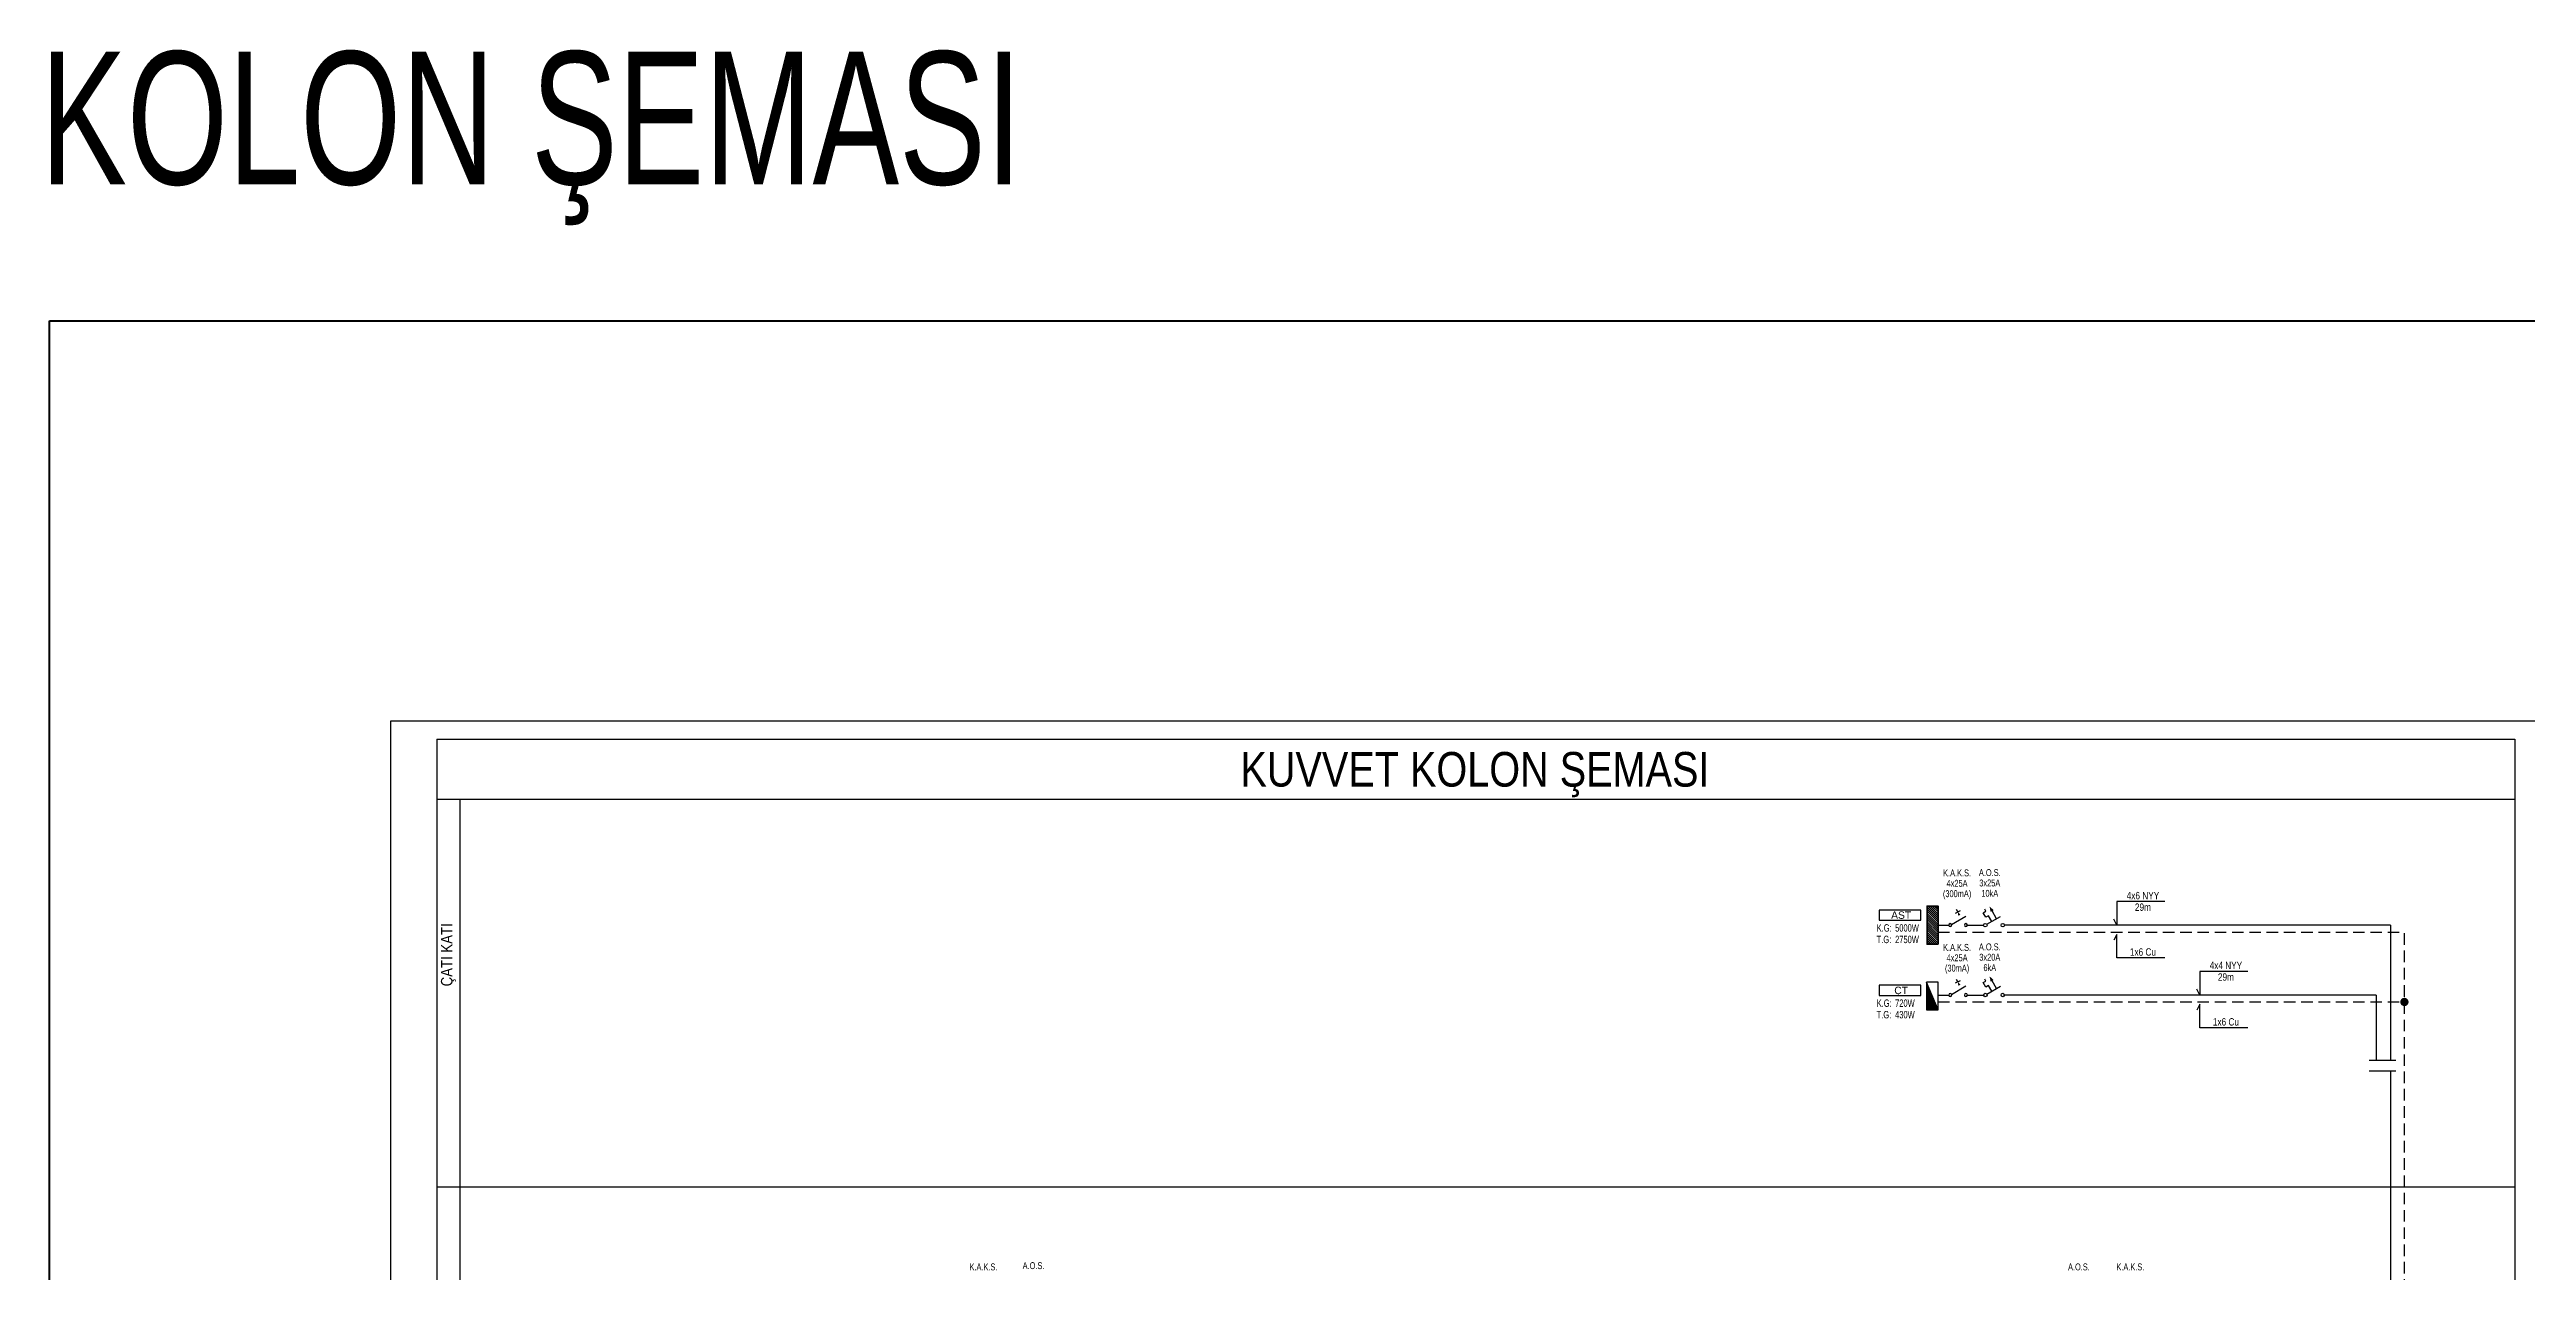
# Model space of a CAD drawing. Header units: millimetres. Extents: x 1852829 to 1882754, y -270850 to -231658.
# Drawn here: x 1873708 to 1879078, y -234307 to -231658 of the extents above; entities that cross this region are included whole.
import ezdxf
from ezdxf.enums import TextEntityAlignment as Align

# ---------------------------------------------------------------- set-up
doc = ezdxf.new("R2010")
doc.units = ezdxf.units.MM
for name, pattern in [('CONTINOUS', [0]), ('CONTINU', [0]), ('DASHED', [0.75, 0.5, -0.25]), ('DUZ', [0])]:
    doc.linetypes.add(name, pattern=pattern)
doc.layers.add('a_çerçeve_line', color=7, linetype='Continuous', lineweight=50)
doc.layers.add('Aydınlatma', color=4, linetype='CONTINOUS', lineweight=35)
doc.layers.add('KOLON ŞEMASI', color=5, linetype='Continuous')
doc.layers.add('KOLON_SEMBOL', color=3, linetype='Continuous')
doc.styles.add('E_OPTIMUM_TEXT', font='')
doc.styles.add('ROMANS', font='arial.ttf', dxfattribs={"width": 0.7})
doc.styles.add('ROMANTUR', font='arial.ttf', dxfattribs={"width": 0.7})
doc.styles.get("Standard").update_dxf_attribs({"font": 'ARIALN.TTF'})
doc.styles.get('E_OPTIMUM_TEXT').set_extended_font_data('@Arial Unicode MS')

# ---------------------------------------------------------------- blocks, each defined once
blk = doc.blocks.new('OPT_AOS')
at = {"layer": 'KOLON_SEMBOL', "color": 6}
blk.add_line((28.3, 14), (18.7, 30.8), dxfattribs=at)
for points in [[(18.1, 8.2), (11, 20.5), (5.2, 17.2), (-0.4, 27), (5.3, 30.3), (2.9, 34.4)], [(7.1, 1.9), (36.9, 18.9)]]:
    blk.add_lwpolyline(points, dxfattribs=at)
for centre in [(3.8, 0), (41.7, 0)]:
    blk.add_circle(centre, 3.79, dxfattribs=at)
at = {"layer": 'KOLON_SEMBOL', "color": 6, "linetype": 'Continuous'}
blk.add_solid([(22, 32.6), (15.4, 28.9), (13, 40.6)], dxfattribs=at)
blk = doc.blocks.new('OPT_KAK')
at = {"layer": 'KOLON_SEMBOL', "color": 6}
for p, q in [((4.7, 6.2), (23, 37.1)), ((29.6, 14.7), (34.7, 25.5)), ((31.9, 19.5), (37.2, 17))]:
    blk.add_line(p, q, dxfattribs=at)
blk.add_lwpolyline([(16.8, 26.7, 0, 0, 0), (31.9, 19.5, 0, 5.2, 0), (24.5, 23.1, 5.2, 5.2, 0)], format="xyseb", dxfattribs=at)
for centre in [(3.3, 37.1), (3.3, 3.3)]:
    blk.add_circle(centre, 3.25, dxfattribs=at)
blk = doc.blocks.new('APT')
at = {"layer": 'KOLON ŞEMASI'}
blk.add_hatch(color=2, dxfattribs=at).paths.add_polyline_path([(30, 25), (30, 0), (-30, 0)])
at = {"layer": 'KOLON ŞEMASI', "color": 2}
for p, q in [((30, 25), (-30, 0)), ((30, 25), (-30, 25)), ((-30, 25), (-30, 0)), ((-30, 0), (30, 0)), ((30, 0), (30, 25))]:
    blk.add_line(p, q, dxfattribs=at)

msp = doc.modelspace()

# ---------------------------------------------------------------- hatches: boundary and pattern name
at = {"layer": 'Aydınlatma', "linetype": 'CONTINU'}
h = msp.add_hatch(dxfattribs=at)
h.set_pattern_fill('ANSI31', color=2, angle=90)
h.set_pattern_definition([(135, (1624968.2444, -2103109.415), (-2.2450640303, -2.2450640303), [])])
h.paths.add_polyline_path([(1877802.6, -233514.8), (1877778.8, -233514.8), (1877778.8, -233597.8), (1877802.6, -233597.8)])

# ---------------------------------------------------------------- linework, layer by layer
at = {"layer": 'a_çerçeve_line'}
msp.add_lwpolyline([(1873707.8, -232246.2), (1882754.3, -232246.2), (1882754.3, -238520.3), (1873707.8, -238520.3)], close=True, dxfattribs=at)
at = {"layer": 'Aydınlatma', "color": 2, "linetype": 'CONTINU'}
msp.add_lwpolyline([(1877802.6, -233597.8), (1877778.8, -233597.8), (1877778.8, -233514.8), (1877802.6, -233514.8)], close=True, dxfattribs=at)
msp.add_lwpolyline([(1877802.6, -233597.8), (1877778.8, -233597.8), (1877778.8, -233514.8), (1877802.6, -233514.8)], close=True, dxfattribs=at)
msp.add_lwpolyline([(1877802.6, -233597.8), (1877778.8, -233597.8), (1877778.8, -233514.8), (1877802.6, -233514.8)], close=True, dxfattribs=at)
msp.add_lwpolyline([(1877802.6, -233597.8), (1877778.8, -233597.8), (1877778.8, -233514.8), (1877802.6, -233514.8)], close=True, dxfattribs=at)
msp.add_lwpolyline([(1877802.6, -233597.8), (1877778.8, -233597.8), (1877778.8, -233514.8), (1877802.6, -233514.8)], close=True, dxfattribs=at)
msp.add_lwpolyline([(1877802.6, -233597.8), (1877778.8, -233597.8), (1877778.8, -233514.8), (1877802.6, -233514.8)], close=True, dxfattribs=at)
at = {"layer": 'KOLON ŞEMASI', "color": 0, "ltscale": 50}
for p, q in [((1874547.7, -233153.4), (1879053.4, -233153.4)), ((1874547.7, -233153.4), (1874547.7, -237553.4)), ((1879053.4, -233153.4), (1879053.4, -237553.4)), ((1874547.7, -233283.4), (1879053.4, -233283.4)), ((1874597.7, -233283.4), (1874597.7, -237553.4))]:
    msp.add_line(p, q, dxfattribs=at)
at = {"layer": 'KOLON ŞEMASI', "color": 3, "ltscale": 50}
for p, q in [((1877802.6, -233556.3), (1877825.8, -233556.3)), ((1877866.2, -233556.3), (1877901.2, -233556.3)), ((1878783.3, -233556.3), (1877946.6, -233556.3)), ((1878783.3, -233556.3), (1878783.3, -233849.9)), ((1877802.6, -233707.7), (1877825.8, -233707.7)), ((1877866.2, -233707.7), (1877901.2, -233707.7)), ((1878752.7, -233707.7), (1877946.6, -233707.7)), ((1878752.7, -233707.7), (1878752.7, -233849.9)), ((1878795, -233849.9), (1878737.7, -233849.9)), ((1878795, -233872.9), (1878737.7, -233872.9)), ((1878783.3, -233872.9), (1878783.3, -236193.5))]:
    msp.add_line(p, q, dxfattribs=at)
at = {"layer": 'KOLON ŞEMASI', "color": 30, "linetype": 'DASHED', "ltscale": 50}
for p, q in [((1877802.6, -233571.3), (1878813.8, -233571.3)), ((1878813.8, -236336.3), (1878813.8, -233571.3)), ((1877802.6, -233722.7), (1878813.8, -233722.7))]:
    msp.add_line(p, q, dxfattribs=at)
at = {"layer": 'KOLON ŞEMASI', "color": 7, "ltscale": 50}
msp.add_line((1874547.7, -234123.4), (1879053.4, -234123.4), dxfattribs=at)
msp.add_line((1874547.7, -234123.4), (1879053.4, -234123.4), dxfattribs=at)
at = {"layer": 'KOLON ŞEMASI', "color": 0, "ltscale": 50}
msp.add_lwpolyline([(1879103.4, -237593.4), (1874447.7, -237593.4), (1874447.7, -233113.4), (1879103.4, -233113.4)], dxfattribs=at)
at = {"layer": 'KOLON ŞEMASI', "color": 4, "ltscale": 50}
for points in [[(1878294.4, -233505.2), (1878190.1, -233505.2), (1878190.1, -233556.3), (1878183.7, -233543.5)], [(1878294.4, -233627.4), (1878190.1, -233627.4), (1878190.1, -233576.3), (1878183.7, -233589.1)], [(1878474.2, -233656.6), (1878370, -233656.6), (1878370, -233707.7), (1878363.6, -233694.9)], [(1878474.2, -233778.8), (1878370, -233778.8), (1878370, -233727.7), (1878363.6, -233740.5)]]:
    msp.add_lwpolyline(points, dxfattribs=at)
for points in [[(1877765, -233545.5), (1877765, -233523.5), (1877675, -233523.5), (1877675, -233545.5)], [(1877765, -233708.6), (1877765, -233686.6), (1877675, -233686.6), (1877675, -233708.6)]]:
    msp.add_lwpolyline(points, close=True, dxfattribs=at)
at = {"layer": 'KOLON ŞEMASI', "color": 30, "linetype": 'DASHED', "ltscale": 50, "const_width": 9}
msp.add_lwpolyline([(1878809.3, -233722.7, 1), (1878818.3, -233722.7, 1)], format="xyb", close=True, dxfattribs=at)

# ---------------------------------------------------------------- block references
at = {"layer": 'KOLON ŞEMASI', "xscale": -1, "rotation": 270}
for p in [(1877825.8, -233559.5), (1877825.8, -233711)]:
    msp.add_blockref('OPT_KAK', p, dxfattribs=at)
at = {"layer": 'KOLON ŞEMASI', "linetype": 'DUZ'}
for p in [(1877901.2, -233556.3), (1877901.2, -233707.7)]:
    msp.add_blockref('OPT_AOS', p, dxfattribs=at)
at = {"layer": 'KOLON ŞEMASI', "rotation": 270}
msp.add_blockref('APT', (1877777.6, -233709.7), dxfattribs=at)

# ---------------------------------------------------------------- texts
at = {"layer": 'Aydınlatma', "linetype": 'CONTINU', "style": 'ROMANTUR', "width": 0.7}
msp.add_text('KOLON ŞEMASI', height=288, dxfattribs=at).set_placement((1874751.9, -231806.5), align=Align.MIDDLE_CENTER)
at = {"layer": 'KOLON ŞEMASI', "color": 4}
msp.add_text('KUVVET KOLON ŞEMASI', height=75, dxfattribs=at).set_placement((1876798.5, -233218.4), align=Align.MIDDLE_CENTER)
at = {"layer": 'KOLON ŞEMASI', "color": 4, "ltscale": 50, "style": 'E_OPTIMUM_TEXT'}
for s, height, width, p in [('K.A.K.S.', 15, 0.7, (1877843.9, -233443)), ('4x25A', 15, 0.7, (1877843.9, -233465.5)), ('A.O.S.', 15, 0.7, (1877914.8, -233442.3)), ('3x25A', 15, 0.7, (1877914.8, -233464.8)), ('(300mA)', 15, 0.7, (1877843.9, -233488)), ('10kA', 15, 0.7, (1877914.8, -233487.3)), ('4x6 NYY', 16, 0.8, (1878246.9, -233492.2)), ('29m', 16, 0.8, (1878246.9, -233517.2)), ('K.A.K.S.', 15, 0.7, (1877843.9, -233604.4)), ('4x25A', 15, 0.7, (1877843.9, -233626.9)), ('A.O.S.', 15, 0.7, (1877914.8, -233603.3)), ('3x20A', 15, 0.7, (1877914.8, -233625.8)), ('1x6 Cu', 16, 0.8, (1878246.9, -233614.4)), ('(30mA)', 15, 0.7, (1877843.9, -233649.4)), ('6kA', 15, 0.7, (1877914.8, -233648.3)), ('4x4 NYY', 16, 0.8, (1878426.8, -233643.6)), ('29m', 16, 0.8, (1878426.8, -233668.6)), ('1x6 Cu', 16, 0.8, (1878426.8, -233765.8)), ('K.A.K.S.', 15, 0.7, (1875732.9, -234297)), ('A.O.S.', 15, 0.7, (1875841.4, -234294.3)), ('A.O.S.', 15, 0.7, (1878108.1, -234297)), ('K.A.K.S.', 15, 0.7, (1878219.6, -234297))]:
    msp.add_text(s, height=height, dxfattribs=dict(at, width=width)).set_placement(p, align=Align.MIDDLE_CENTER)
at = {"layer": 'KOLON ŞEMASI', "color": 1}
msp.add_text('ÇATI KATI', height=25, rotation=90, dxfattribs=at).set_placement((1874572.7, -233620.5), align=Align.MIDDLE)
at = {"layer": 'KOLON ŞEMASI', "color": 4, "ltscale": 50, "style": 'E_OPTIMUM_TEXT', "width": 0.7}
for s, p in [('K.G:', (1877669.5, -233570.2)), ('5000W', (1877709.5, -233570.2)), ('T.G:', (1877669.5, -233595.2)), ('2750W', (1877709.5, -233595.2)), ('K.G:', (1877669.5, -233733.3)), ('720W', (1877709.5, -233733.3)), ('T.G:', (1877669.5, -233758.3)), ('430W', (1877709.5, -233758.3))]:
    msp.add_text(s, height=16, dxfattribs=at).set_placement(p)
at = {"layer": 'KOLON ŞEMASI', "color": 4, "ltscale": 50, "style": 'ROMANS'}
for s, p in [('AST', (1877722.6, -233534.5, 0)), ('ÇT', (1877722.6, -233697.6, 0))]:
    msp.add_text(s, height=16, dxfattribs=at).set_placement(p, align=Align.MIDDLE_CENTER)

doc.saveas('drawing.dxf')
